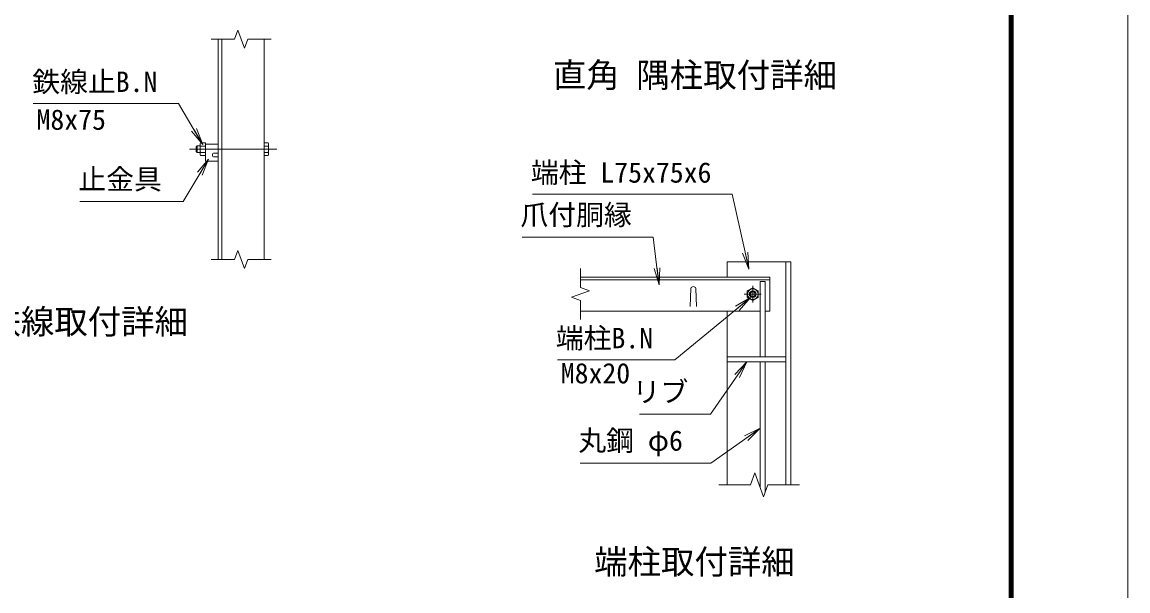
# Model space of a CAD drawing. Units: millimetres, scale not verified. Extents: x -4200 to 4200, y -2970 to 2970.
# Drawn here: x 1594 to 4200, y -1628 to -286 of the extents above; entities that cross this region are included whole.
import ezdxf
from ezdxf.enums import TextEntityAlignment as Align

# ---------------------------------------------------------------- set-up
doc = ezdxf.new("R2010")
doc.units = ezdxf.units.MM
doc.header["$LTSCALE"] = 20
doc.linetypes.add('USER1', pattern=[50.8, 31.75, -6.35, 6.35, -6.35])
for name, color, linetype, lineweight in [('0-0_D-STR1', 1, 'Continuous', 18), ('0-1_D-BMK', 2, 'USER1', 13), ('0-2_D-STR-DIM', 7, 'Continuous', 9), ('0-3_D-STR3', 3, 'Continuous', 13), ('0-7_D-STR-TXT', 7, 'Continuous', 9), ('0-8_0', 7, 'Continuous', 9), ('0-B_D-TTL', 7, 'Continuous', 9)]:
    doc.layers.add(name, color=color, linetype=linetype, lineweight=lineweight)
doc.layers.add('0-9_D-TTL-TXT', color=7, linetype='Continuous')
doc.styles.add('ＭＳ ゴシック', font='')
doc.styles.get('ＭＳ ゴシック').set_extended_font_data('MS Gothic')

# ---------------------------------------------------------------- blocks, each defined once
blk = doc.blocks.new('_Open')
at = {"layer": '0-8_0'}
blk.add_line((-20, 3.33), (0, 0), dxfattribs=at)
blk.add_lwpolyline([(-20, -3.33), (0, 0), (-20, 0)], dxfattribs=at)

msp = doc.modelspace()

# ---------------------------------------------------------------- linework, layer by layer
at = {"layer": '0-0_D-STR1'}
for p, q in [((2056.34, -846.38), (2056.34, -326.38)), ((2064.34, -846.38), (2064.34, -326.38)), ((2164.34, -846.38), (2164.34, -326.38)), ((3256, -888.2), (3256, -852.2)), ((3256, -852.2), (3406, -852.2)), ((3394, -852.2), (3394, -1378.2)), ((3406, -852.2), (3406, -1378.2)), ((3356, -888.2), (2910, -888.2)), ((3356, -894.2), (2910, -894.2)), ((3356, -968.2), (3356, -888.2)), ((3170, -914.45), (3168.5, -957.45)), ((3182, -914.45), (3183.5, -957.45)), ((3333.27, -968.2), (2910, -968.2)), ((3256, -1378.2), (3256, -968.2)), ((3356, -968.2), (3345.27, -968.2)), ((3256, -1076.2), (3394, -1076.2)), ((3256, -1088.2), (3394, -1088.2))]:
    msp.add_line(p, q, dxfattribs=at)
msp.add_arc((3176, -916.95), 6.5, 22.61986, 157.38014, dxfattribs=at)
at = {"layer": '0-1_D-BMK'}
for p, q in [((1988.35, -586.38), (2194.34, -586.38)), ((3316, -948.2), (3316, -908.2)), ((3336, -928.2), (3296, -928.2))]:
    msp.add_line(p, q, dxfattribs=at)
at = {"layer": '0-2_D-STR-DIM'}
for p, q in [((2039.84, -326.38), (2094.95, -326.38)), ((2125.73, -326.38), (2180.84, -326.38)), ((2039.84, -846.38), (2094.95, -846.38)), ((2125.73, -846.38), (2180.84, -846.38)), ((2910, -867.94), (2910, -912.54)), ((2910, -943.33), (2910, -987.94)), ((3310.48, -1378.2), (3236, -1378.2)), ((3426, -1378.2), (3351.52, -1378.2))]:
    msp.add_line(p, q, dxfattribs=at)
for points in [[(2125.73, -326.38), (2118.04, -347.52), (2102.65, -305.23), (2094.95, -326.38)], [(2125.73, -846.38), (2118.04, -867.52), (2102.65, -825.23), (2094.95, -846.38)], [(2910, -912.54), (2931.14, -920.24), (2888.86, -935.63), (2910, -943.33)], [(3351.52, -1378.2), (3341.26, -1406.39), (3320.74, -1350.01), (3310.48, -1378.2)]]:
    msp.add_lwpolyline(points, dxfattribs=at)
at = {"layer": '0-3_D-STR3'}
for p, q in [((2026.34, -601.39), (2026.34, -571.37)), ((2164.34, -571.37), (2164.34, -601.39)), ((2164.34, -571.37), (2173.55, -571.37)), ((2174.94, -573.78), (2173.55, -571.37)), ((2006.74, -578.38), (2004.34, -580.78)), ((2004.34, -580.78), (2004.34, -591.98)), ((2013.34, -578.38), (2006.74, -578.38)), ((2013.34, -594.38), (2006.74, -594.38)), ((2013.34, -598.88), (2013.34, -573.88)), ((2026.34, -578.87), (2014.79, -578.87)), ((2026.34, -593.88), (2014.79, -593.88)), ((2026.34, -574.38), (2026.34, -614.38)), ((2026.34, -574.38), (2056.34, -574.38)), ((2046.84, -595.38), (2056.34, -595.38)), ((2164.34, -578.87), (2173.55, -578.87)), ((2164.34, -593.88), (2173.55, -593.88)), ((2174.94, -598.98), (2173.55, -601.39)), ((2174.94, -573.78), (2174.94, -598.98)), ((2026.34, -614.38), (2056.34, -614.38)), ((2046.84, -604.38), (2056.34, -604.38)), ((2056.34, -604.38), (2056.34, -614.38)), ((2164.34, -601.39), (2173.55, -601.39)), ((3333.27, -898.2), (3333.27, -1076.2)), ((3345.27, -898.2), (3333.27, -898.2)), ((3345.27, -898.2), (3345.27, -1076.2)), ((3333.27, -1088.2), (3333.27, -1384.42)), ((3345.27, -1088.2), (3345.27, -1395.38))]:
    msp.add_line(p, q, dxfattribs=at)
for points in [[(2026.34, -571.37), (2014.79, -571.37), (2013.34, -573.88)], [(2006.74, -578.38), (2006.74, -594.38), (2004.34, -591.98)], [(2026.34, -601.39), (2014.79, -601.39), (2013.34, -598.88)]]:
    msp.add_lwpolyline(points, dxfattribs=at)
msp.add_lwpolyline([(3329, -920.69), (3316, -913.19), (3303, -920.69), (3303, -935.7), (3316, -943.21), (3329, -935.7)], close=True, dxfattribs=at)
for radius in [12.5, 8, 5.6]:
    msp.add_circle((3316, -928.2), radius, dxfattribs=at)
for centre, radius, start, end in [((2020.27, -575.12), 6.64, 145.61586, 214.38414), ((2168.06, -575.12), 6.64, 325.61585, 34.38415), ((2020.27, -597.64), 6.64, 145.61584, 214.38415), ((2038.47, -586.38), 24.84, 162.4121, 197.5879), ((2046.84, -599.88), 4.5, 90, 270), ((2168.06, -597.64), 6.64, 325.61585, 34.38415), ((2149.87, -586.38), 24.84, 342.4121, 17.5879)]:
    msp.add_arc(centre, radius, start, end, dxfattribs=at)
at = {"layer": '0-7_D-STR-TXT'}
for points in [[(1620.13, -478.45), (1962.94, -478.45), (2018.55, -573.35)], [(1729.84, -709.69), (1973.65, -709.69), (2032.53, -611.49)], [(2796.79, -692.25), (3267.76, -692.25), (3306.32, -867.39)], [(2772.47, -793.41), (3081.51, -793.41), (3094.95, -904.47)], [(2855.6, -1082.88), (3131.91, -1082.88), (3308.8, -937.64)], [(3048.99, -1211.36), (3216.66, -1211.36), (3300.6, -1089.84)], [(2909.2, -1326.88), (3217.23, -1326.88), (3331.63, -1245.69)]]:
    msp.add_lwpolyline(points, dxfattribs=at)
at = {"layer": '0-B_D-TTL', "color": 2, "lineweight": 18}
msp.add_lwpolyline([(-4200, 2970), (4200, 2970), (4200, -2970), (-4200, -2970)], close=True, dxfattribs=at)
at = {"layer": '0-B_D-TTL'}
for points in [[(-3930, 2750), (3930, 2750), (3930, -2750), (-3930, -2750)], [(-3927.5, 2747.5), (3927.5, 2747.5), (3927.5, -2747.5), (-3927.5, -2747.5)], [(-3925, 2745), (3925, 2745), (3925, -2745), (-3925, -2745)], [(-3922.5, 2742.5), (3922.5, 2742.5), (3922.5, -2742.5), (-3922.5, -2742.5)], [(-3920, 2740), (3920, 2740), (3920, -2740), (-3920, -2740)]]:
    msp.add_lwpolyline(points, close=True, dxfattribs=at)

# ---------------------------------------------------------------- block references
at = {"layer": '0-7_D-STR-TXT', "xscale": 2, "yscale": 2}
for p, rotation in [((2019.56, -575.07), 300.37182), ((2033.56, -609.78), 59.05204), ((3306.75, -869.35), 282.41679), ((3095.19, -906.46), 276.90146), ((3310.34, -936.37), 39.38905), ((3301.73, -1088.2), 55.36729), ((3333.27, -1244.54), 35.3607)]:
    msp.add_blockref('_Open', p, dxfattribs=dict(at, rotation=rotation))

# ---------------------------------------------------------------- texts
at = {"layer": '0-7_D-STR-TXT', "style": 'ＭＳ ゴシック'}
for s, p in [('鉄線止B.N', (1617.85, -465.61)), ('M8x75', (1628.04, -554.85)), ('端柱 L75x75x6', (2792.98, -679.66)), ('止金具', (1726.54, -695.45)), ('爪付胴縁', (2768.41, -779.43)), ('端柱B.N', (2851.79, -1070.29)), ('M8x20', (2863.51, -1153.11)), ('リブ', (3032.75, -1197)), ('丸鋼 φ6', (2904.88, -1312.01))]:
    msp.add_text(s, height=48.09, dxfattribs=at).set_placement(p, align=Align.BOTTOM_LEFT)
at = {"layer": '0-9_D-TTL-TXT', "style": 'ＭＳ ゴシック'}
for s, p in [('直角 隅柱取付詳細', (2844.65, -457.53)), ('中間鉄線取付詳細', (1354.71, -1039.29)), ('端柱取付詳細', (2942.11, -1605.78))]:
    msp.add_text(s, height=57.77, dxfattribs=at).set_placement(p, align=Align.BOTTOM_LEFT)

doc.saveas('drawing.dxf')
